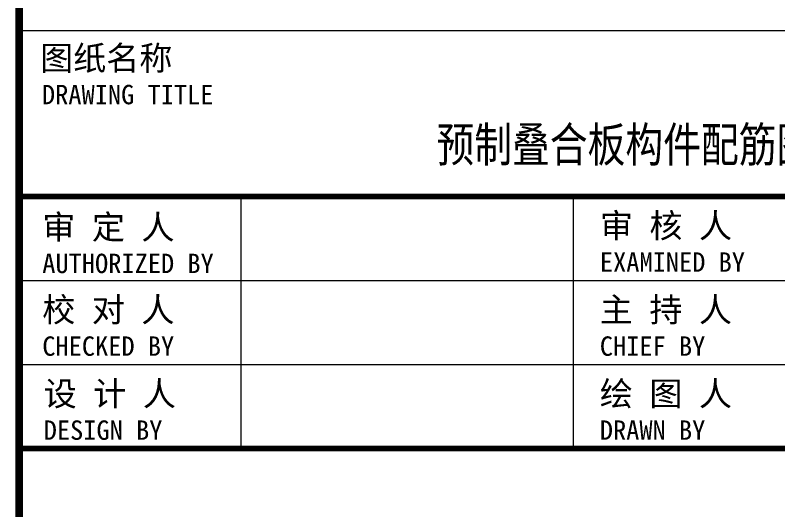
# Model space of a CAD drawing. Extents: x -517763 to -431309, y -403428 to -381056.
# Drawn here: x -446468 to -444817, y -393418 to -392346 of the extents above; entities that cross this region are included whole.
import ezdxf
from ezdxf.enums import TextEntityAlignment as Align

# ---------------------------------------------------------------- set-up
doc = ezdxf.new("R2010")
doc.units = 0
doc.header["$LTSCALE"] = 30
doc.header["$MEASUREMENT"] = 0
for name, color, linetype in [('MyLine', 199, 'Continuous'), ('图框名称', 4, 'Continuous'), ('图框签字栏-图框文字', 255, 'Continuous')]:
    doc.layers.add(name, color=color, linetype=linetype)
doc.layers.add('图框线', color=7, linetype='Continuous', lineweight=13)
doc.styles.add('图框签字栏$0$宋体', font='', dxfattribs={"width": 0.8})
doc.styles.add('图签-样式 1', font='arial.ttf', dxfattribs={"width": 0.8})
doc.styles.add('图签-黑体', font='simhei.ttf')
doc.styles.get('图框签字栏$0$宋体').set_extended_font_data('NSimSun')

msp = doc.modelspace()

# ---------------------------------------------------------------- linework, layer by layer
at = {"layer": 'MyLine', "color": 0}
msp.add_line((-446459.8, -394368.4), (-446459.8, -385758.4), dxfattribs=at)
at = {"layer": '图框线'}
for p, q in [((-446459.8, -392379.3), (-444059, -392379.3)), ((-445979.2, -393284.9), (-445979.2, -392738.7)), ((-445259.4, -393284.9), (-445259.4, -392738.7)), ((-446459.8, -392920.8), (-444059, -392920.8)), ((-446459.8, -393102.9), (-444059, -393102.9)), ((-446459.8, -393102.9), (-444059, -393102.9)), ((-446459.8, -393284.9), (-444059, -393284.9)), ((-446459.8, -393284.9), (-444059, -393284.9))]:
    msp.add_line(p, q, dxfattribs=at)
at = {"layer": '图框线', "const_width": 17}
msp.add_lwpolyline([(-446459.8, -385758.4), (-444059, -385758.4), (-444059, -394368.4), (-446459.8, -394368.4)], close=True, dxfattribs=at)
at = {"layer": '图框线', "const_width": 12.1}
for points in [[(-446459.8, -392738.7), (-444059, -392738.7)], [(-446459.8, -393284.9), (-444059, -393284.9)]]:
    msp.add_lwpolyline(points, dxfattribs=at)

# ---------------------------------------------------------------- texts
at = {"layer": '图框名称', "color": 2, "linetype": 'Continuous', "style": '图签-样式 1', "width": 0.8}
msp.add_text('预制叠合板构件配筋图', height=75, rotation=0, dxfattribs=at).set_placement((-445146.7, -392663.7), align=Align.CENTER)
at = {"layer": '图框签字栏-图框文字'}
for s, height, style, p in [('图纸名称', 52.5, '图签-黑体', (-446414.3, -392465.1)), ('DRAWING TITLE', 42, '图框签字栏$0$宋体', (-446410.4, -392538.9)), ('审 定 人', 52.5, '图签-黑体', (-446409.7, -392831.3)), ('审 核 人', 52.5, '图签-黑体', (-445201.9, -392828.2)), ('AUTHORIZED BY', 42, '图框签字栏$0$宋体', (-446409.7, -392904.8)), ('EXAMINED BY', 42, '图框签字栏$0$宋体', (-445201.9, -392901.9)), ('校 对 人', 52.5, '图签-黑体', (-446409.7, -393010.3)), ('主 持 人', 52.5, '图签-黑体', (-445202.1, -393010.3)), ('CHECKED BY', 42, '图框签字栏$0$宋体', (-446409.7, -393084)), ('CHIEF BY', 42, '图框签字栏$0$宋体', (-445202.1, -393084)), ('设 计 人', 52.5, '图签-黑体', (-446406.6, -393192.4)), ('绘 图 人', 52.5, '图签-黑体', (-445202.1, -393192.4)), ('DESIGN BY', 42, '图框签字栏$0$宋体', (-446406.6, -393266.1)), ('DRAWN BY', 42, '图框签字栏$0$宋体', (-445202.1, -393266.1))]:
    msp.add_text(s, height=height, dxfattribs=dict(at, style=style)).set_placement(p)

doc.saveas('drawing.dxf')
